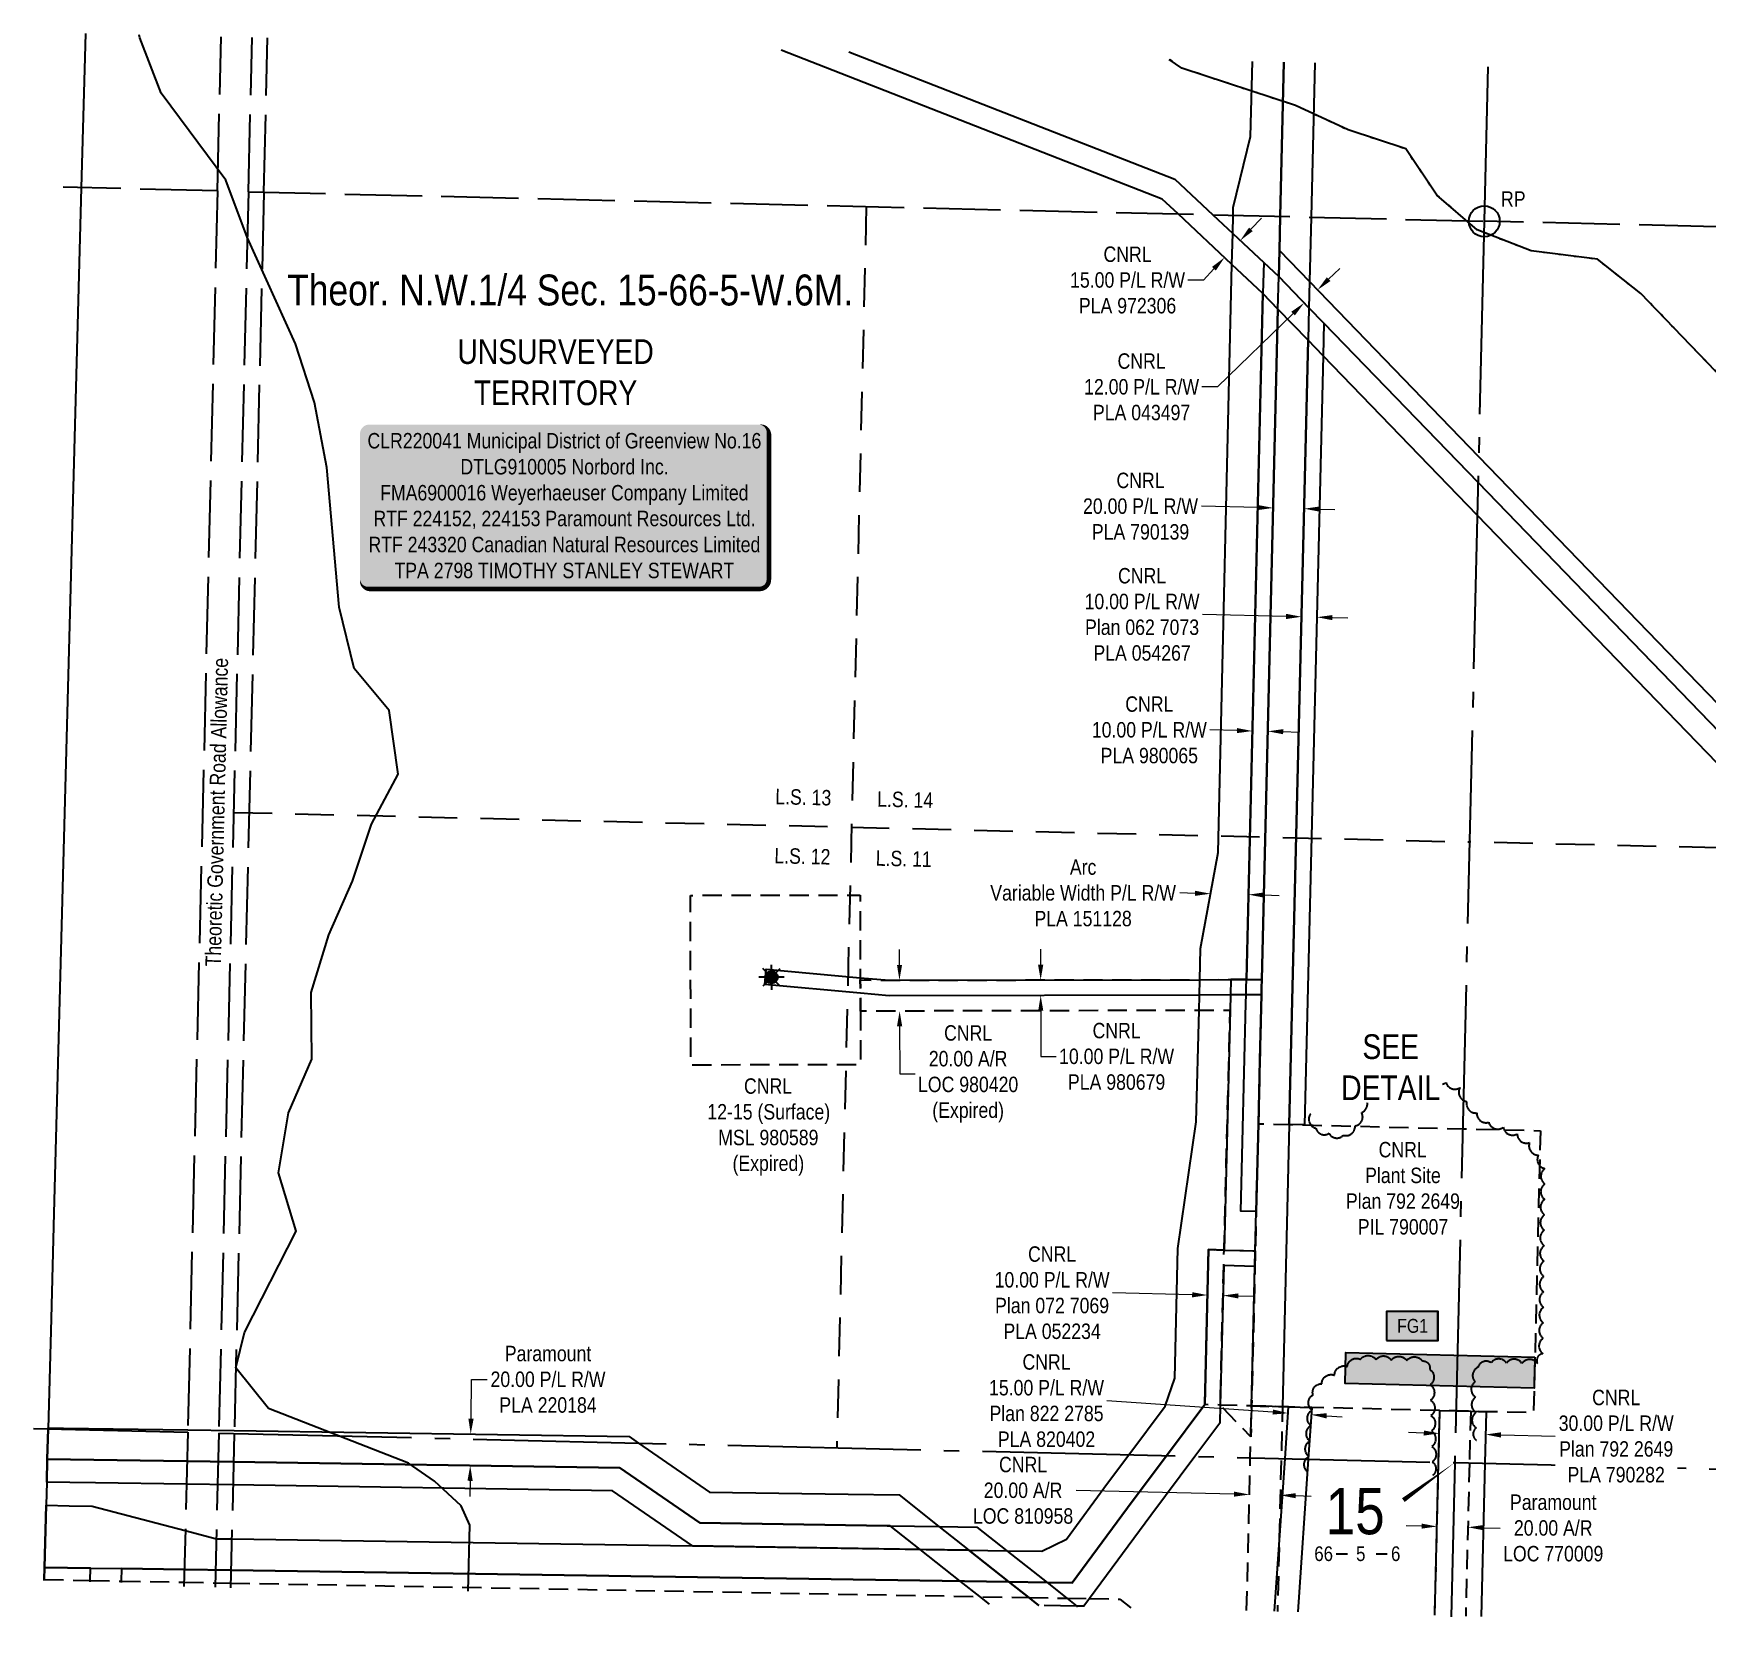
# Model space of a CAD drawing. Extents: x 391663 to 395272, y 6063619 to 6066351.
# Drawn here: x 391663 to 392747, y 6063980 to 6065012 of the extents above; entities that cross this region are included whole.
import ezdxf
from ezdxf.enums import TextEntityAlignment as Align

# ---------------------------------------------------------------- set-up
doc = ezdxf.new("R2010")
doc.units = 0
doc.header["$LTSCALE"] = 5
doc.header["$PDSIZE"] = 0.5
for name, pattern in [('0', [1, 1, 0]), ('foc-ACCESSROAD', [3.75, 2.5, -1.25]), ('foc-LSD', [8, 5, -3]), ('foc-QUARTERLINE', [33, 25, -3, 2, -3]), ('foc-UNSURVEYED', [12.5, 10, -2.5]), ('foc-WHEELTRACKS', [2, 0.4, -1.6])]:
    doc.linetypes.add(name, pattern=pattern)
doc.layers.get('Defpoints').update_dxf_attribs({"color": 9})
for name, color, linetype in [('10', 1, 'Continuous'), ('35', 37, 'Continuous'), ('9', 3, 'Continuous'), ('AB_LCON', 7, 'Continuous'), ('C-AR', 13, 'foc-ACCESSROAD'), ('C-RW', 13, 'Continuous'), ('C-SYMBOL', 7, 'Continuous'), ('C-WS', 13, 'foc-ACCESSROAD'), ('C-WS-S', 13, 'Continuous'), ('DETAIL-T', 7, 'Continuous'), ('F-AR', 190, 'foc-ACCESSROAD'), ('F-RW', 190, 'Continuous'), ('L-ROAD-T', 7, 'Continuous'), ('L-SECLBL', 7, 'Continuous'), ('L-SECQ', 8, 'foc-QUARTERLINE'), ('L-SECTION-LSD', 7, 'foc-LSD'), ('L-UNS-T', 3, 'Continuous'), ('L-USEC', 7, 'foc-UNSURVEYED'), ('oil_and_gas_wells_pt', 7, 'Continuous'), ('P-TEMP-BLOCKS', 250, 'Continuous'), ('P-WORKAREA', 113, 'Continuous'), ('P-WORKAREA-H', 111, 'Continuous'), ('RRD', 7, 'Continuous'), ('T-BUSH', 110, '0'), ('T-WATER', 160, 'Continuous'), ('T-WATER-P3', 160, 'foc-WHEELTRACKS')]:
    doc.layers.add(name, color=color, linetype=linetype)
for name, color, linetype, lineweight in [('C-AR-T', 13, 'Continuous', 9), ('C-RW-T', 13, 'Continuous', 9), ('C-WS-T', 13, 'Continuous', 9), ('F-AR-T', 190, 'Continuous', 9), ('F-RW-T', 190, 'Continuous', 9)]:
    doc.layers.add(name, color=color, linetype=linetype, lineweight=lineweight)
doc.layers.add('P-75m DRAINAGE AREA', color=7, linetype='Continuous', true_color=0xf1f8f1)
doc.styles.add('100L', font='', dxfattribs={"height": 11})
doc.styles.add('175L', font='', dxfattribs={"height": 20})
doc.styles.add('80', font='', dxfattribs={"height": 10})
doc.styles.add('80CG', font='', dxfattribs={"height": 10})
doc.styles.add('80L', font='', dxfattribs={"height": 10})
doc.styles.add('foc-LtypeFont', font='', dxfattribs={"height": 7.35})
doc.styles.add('SIMPLEX', font='')
doc.styles.get('100L').set_extended_font_data('Arial Narrow')
doc.styles.get('175L').set_extended_font_data('Arial Narrow')
doc.styles.get('80').set_extended_font_data('Arial Narrow')
doc.styles.get('80CG').set_extended_font_data('Arial Narrow')
doc.styles.get('80L').set_extended_font_data('Arial Narrow')
doc.styles.get('foc-LtypeFont').set_extended_font_data('Arial Narrow')
doc.styles.get('SIMPLEX').set_extended_font_data('Arial Narrow')
doc.linetypes.add('foc-TOPO-flowdirection-NOLINE', pattern='A,0,[">",foc-LtypeFont,S=0.3,R=0,X=0,Y=-0.945],-20,[">",foc-LtypeFont,S=0.3,R=0,X=0,Y=-0.945],0', length=20)
doc.dimstyles.new('Compass 5 000', dxfattribs={"dimscale": 5, "dimtxt": 9, "dimasz": 2, "dimexe": 0.2, "dimexo": 0.0625, "dimgap": 0.5, "dimtad": 0, "dimtih": 1, "dimtoh": 1, "dimzin": 0, "dimdsep": 46, "dimtxsty": '80CG', "dimcen": 0.1, "dimse1": 1, "dimse2": 1, "dimclrd": 256, "dimclrt": 256, "dimaunit": 1, "dimadec": 4, "dimazin": 0, "dimtfac": 0.06, "dimtofl": 0, "dimtmove": 0, "dimatfit": 1, "dimfxl": 0.2, "dimtolj": 1, "dimtzin": 0, "dimlwd": -1, "dimarcsym": 0})

# ---------------------------------------------------------------- blocks, each defined once
blk = doc.blocks.new('L-SECLBL')
at = {"layer": '9', "color": 7}
for p, q in [((-5.1, -27.8), (-12.3, -27.8)), ((20.7, -27.8), (13.5, -27.8))]:
    blk.add_line(p, q, dxfattribs=at)
at = {"layer": '10', "color": 2, "style": 'SIMPLEX'}
blk.add_attdef('SEC', text='', height=30, dxfattribs=at).set_placement((0, 0), align=Align.MIDDLE)
at = {"layer": '10', "color": 5, "style": '80L'}
blk.add_attdef('TWP', text='', height=9.5, dxfattribs=at).set_placement((-14.4, -27.4), align=Align.MIDDLE_RIGHT)
blk.add_attdef('RGE', text='', height=9.5, dxfattribs=at).set_placement((3.6, -27.4), align=Align.MIDDLE_CENTER)
blk.add_attdef('MER', text='', height=9.5, dxfattribs=at).set_placement((23.2, -27.4), align=Align.MIDDLE_LEFT)
blk = doc.blocks.new('*U407')
at = {"layer": '35', "color": 3}
blk.add_circle((0, 0), 10, dxfattribs=at)
at = {"layer": '35', "color": 3, "style": '80'}
blk.add_attdef('RP_001', (10.9, 9.4), '', height=10, dxfattribs=at)
blk = doc.blocks.new('*U365')
h = blk.add_hatch(color=255)
edge = h.paths.add_edge_path()
edge.add_line((-126.5, -54), (126.5, -54))
edge.add_arc((126.5, -48), 6, 270, 360)
edge.add_line((132.5, -48), (132.5, 46.5))
edge.add_arc((126.5, 46.5), 6, 0, 90)
edge.add_line((126.5, 52.5), (-126.5, 52.5))
edge.add_arc((-126.5, 46.5), 6, 90, 180)
edge.add_line((-132.5, 46.5), (-132.5, -48))
edge.add_arc((-126.5, -48), 6, 180, 270)
at = {"color": 44, "flags": 128}
blk.add_lwpolyline([(-126.5, -54, 3, 3, 0), (126.5, -54, 3, 3, 0.414214), (132.5, -48, 3, 3, 0), (132.5, 46.5, 3, 0, 0.414214), (126.5, 52.5, 0, 0, 0), (-126.5, 52.5, 0, 0, 0.414214), (-132.5, 46.5, 0, 0, 0), (-132.5, -48, 0, 3, 0.414214)], format="xyseb", close=True, dxfattribs=at)
at = {"color": 44, "style": '80'}
blk.add_attdef('ENTER_TEXT_001', (-36, -5), '', height=10, dxfattribs=at)
blk = doc.blocks.new('*D366')
at = {"layer": 'Defpoints', "color": 0, "transparency": 16777216}
for p in [(392572.8, 6064051), (392592.6, 6064043.9), (392592.8, 6064050.6)]:
    blk.add_point(p, dxfattribs=at)
at = {"layer": 'F-AR-T', "transparency": 16777216}
for p, q in [((392562.6, 6064044.6), (392552.6, 6064044.9)), ((392602.6, 6064043.6), (392613.6, 6064043.4))]:
    blk.add_line(p, q, dxfattribs=at)
for points in [[(392562.6, 6064046.3), (392562.6, 6064043), (392572.6, 6064044.4)], [(392602.6, 6064045.3), (392602.5, 6064042), (392592.6, 6064043.9)]]:
    blk.add_solid(points, dxfattribs=at)
at = {"layer": 'F-AR-T', "transparency": 16777216, "insert": (392647.9, 6064043.4), "char_height": 10, "attachment_point": 5, "style": '80CG'}
blk.add_mtext('\\A1;Paramount\\P20.00 A/R\\PLOC 770009', dxfattribs=at)
blk = doc.blocks.new('*D369')
at = {"layer": 'C-AR-T', "transparency": 16777216}
for p, q in [((392441.1, 6064065.3), (392338.7, 6064067.8)), ((392481.1, 6064064.4), (392491, 6064064.1))]:
    blk.add_line(p, q, dxfattribs=at)
for points in [[(392441.1, 6064067), (392441, 6064063.7), (392451.1, 6064065.1)], [(392481.1, 6064066), (392481, 6064062.7), (392471.1, 6064064.6)]]:
    blk.add_solid(points, dxfattribs=at)
at = {"layer": 'Defpoints', "color": 0, "transparency": 16777216}
for p in [(392451.1, 6064065.1), (392451.3, 6064072.9), (392471.2, 6064072.4)]:
    blk.add_point(p, dxfattribs=at)
at = {"layer": 'C-AR-T', "transparency": 16777216, "insert": (392304.4, 6064067.8), "char_height": 10, "attachment_point": 5, "style": '80CG'}
blk.add_mtext('\\A1;CNRL\\P20.00 A/R\\PLOC 810958', dxfattribs=at)
blk = doc.blocks.new('*D370')
at = {"layer": 'C-AR-T', "transparency": 16777216}
for p, q in [((392224.3, 6064408.2), (392224.3, 6064418.2)), ((392224.4, 6064368.3), (392224.5, 6064337.6)), ((392224.5, 6064337.6), (392234.5, 6064337.6))]:
    blk.add_line(p, q, dxfattribs=at)
for points in [[(392226, 6064408.2), (392222.7, 6064408.2), (392224.3, 6064398.2)], [(392226.1, 6064368.3), (392222.7, 6064368.3), (392224.4, 6064378.3)]]:
    blk.add_solid(points, dxfattribs=at)
at = {"layer": 'Defpoints', "color": 0, "transparency": 16777216}
for p in [(392369.6, 6064398.5), (392224.4, 6064378.3), (392369.6, 6064378.6)]:
    blk.add_point(p, dxfattribs=at)
at = {"layer": 'C-AR-T', "transparency": 16777216, "insert": (392268.8, 6064337.6), "char_height": 10, "attachment_point": 5, "style": '80CG'}
blk.add_mtext('\\A1;CNRL\\P20.00 A/R\\PLOC 980420\\P(Expired)', dxfattribs=at)
blk = doc.blocks.new('*D371')
at = {"layer": 'C-RW-T', "transparency": 16777216}
for p, q in [((392502.4, 6064852.4), (392509.6, 6064859.3)), ((392479.4, 6064830.1), (392430.3, 6064782.6)), ((392430.3, 6064782.6), (392420.3, 6064782.6))]:
    blk.add_line(p, q, dxfattribs=at)
for points in [[(392501.2, 6064853.6), (392503.6, 6064851.2), (392495.2, 6064845.4)], [(392478.2, 6064831.3), (392480.5, 6064828.9), (392486.5, 6064837)]]:
    blk.add_solid(points, dxfattribs=at)
at = {"layer": 'Defpoints', "color": 0, "transparency": 16777216}
for p in [(392486.5, 6064837), (392558.7, 6064779.8), (392550, 6064771.4)]:
    blk.add_point(p, dxfattribs=at)
at = {"layer": 'C-RW-T', "transparency": 16777216, "insert": (392381.2, 6064782.6), "char_height": 10, "attachment_point": 5, "style": '80CG'}
blk.add_mtext('\\A1;CNRL\\P12.00 P/L R/W\\PPLA 043497', dxfattribs=at)
blk = doc.blocks.new('*D372')
at = {"layer": 'C-RW-T', "transparency": 16777216}
for p, q in [((392413.9, 6064194.5), (392362.3, 6064195.8)), ((392443.9, 6064193.8), (392453.9, 6064193.5))]:
    blk.add_line(p, q, dxfattribs=at)
for points in [[(392414, 6064196.2), (392413.9, 6064192.8), (392423.9, 6064194.3)], [(392443.9, 6064195.4), (392443.9, 6064192.1), (392433.9, 6064194)]]:
    blk.add_solid(points, dxfattribs=at)
at = {"layer": 'Defpoints', "color": 0, "transparency": 16777216}
for p in [(392423.9, 6064194.3), (392423.6, 6064181.4), (392433.6, 6064181.1)]:
    blk.add_point(p, dxfattribs=at)
at = {"layer": 'C-RW-T', "transparency": 16777216, "insert": (392323.2, 6064195.8), "char_height": 10, "attachment_point": 5, "style": '80CG'}
blk.add_mtext('\\A1;CNRL\\P10.00 P/L R/W\\PPlan 072 7069\\PPLA 052234', dxfattribs=at)
blk = doc.blocks.new('*D373')
at = {"layer": 'C-RW-T', "transparency": 16777216}
for p, q in [((392474.8, 6064633.9), (392420.6, 6064635.2)), ((392504.8, 6064633.2), (392514.8, 6064632.9))]:
    blk.add_line(p, q, dxfattribs=at)
for points in [[(392474.8, 6064635.6), (392474.7, 6064632.2), (392484.8, 6064633.7)], [(392504.8, 6064634.8), (392504.7, 6064631.5), (392494.8, 6064633.4)]]:
    blk.add_solid(points, dxfattribs=at)
at = {"layer": 'Defpoints', "color": 0, "transparency": 16777216}
for p in [(392485.2, 6064652.1), (392495.2, 6064651.8), (392494.8, 6064633.4)]:
    blk.add_point(p, dxfattribs=at)
at = {"layer": 'C-RW-T', "transparency": 16777216, "insert": (392381.5, 6064635.2), "char_height": 10, "attachment_point": 5, "style": '80CG'}
blk.add_mtext('\\A1;CNRL\\P10.00 P/L R/W\\PPlan 062 7073\\PPLA 054267', dxfattribs=at)
blk = doc.blocks.new('*D374')
at = {"layer": 'Defpoints', "color": 0, "transparency": 16777216}
for p in [(392425.9, 6064454.6), (392450.4, 6064454.1), (392450.4, 6064453.7)]:
    blk.add_point(p, dxfattribs=at)
at = {"layer": 'F-RW-T', "transparency": 16777216}
for p, q in [((392415.9, 6064454.5), (392405.9, 6064454.8)), ((392460.4, 6064453.5), (392470.4, 6064453.2))]:
    blk.add_line(p, q, dxfattribs=at)
for points in [[(392415.9, 6064456.2), (392415.8, 6064452.9), (392425.9, 6064454.3)], [(392460.5, 6064455.1), (392460.4, 6064451.8), (392450.4, 6064453.7)]]:
    blk.add_solid(points, dxfattribs=at)
at = {"layer": 'F-RW-T', "transparency": 16777216, "insert": (392343.3, 6064454.8), "char_height": 10, "attachment_point": 5, "style": '80CG'}
blk.add_mtext('\\A1;Arc\\PVariable Width P/L R/W\\PPLA 151128', dxfattribs=at)
blk = doc.blocks.new('*D375')
at = {"layer": 'Defpoints', "color": 0, "transparency": 16777216}
for p in [(391908, 6064104.8), (391946.5, 6064104.3), (391907.7, 6064084.5)]:
    blk.add_point(p, dxfattribs=at)
at = {"layer": 'F-RW-T', "transparency": 16777216}
for p, q in [((391946.7, 6064114.3), (391947.1, 6064139.7)), ((391947.1, 6064139.7), (391957.1, 6064139.7)), ((391946.1, 6064073.9), (391945.9, 6064063.9))]:
    blk.add_line(p, q, dxfattribs=at)
for points in [[(391945, 6064114.3), (391948.4, 6064114.2), (391946.5, 6064104.3)], [(391944.4, 6064074), (391947.8, 6064073.9), (391946.2, 6064083.9)]]:
    blk.add_solid(points, dxfattribs=at)
at = {"layer": 'F-RW-T', "transparency": 16777216, "insert": (391996.6, 6064139.7), "char_height": 10, "attachment_point": 5, "style": '80CG'}
blk.add_mtext('\\A1;Paramount\\P20.00 P/L R/W\\PPLA 220184', dxfattribs=at)
blk = doc.blocks.new('*D376')
at = {"layer": 'C-RW-T', "transparency": 16777216}
for p, q in [((392456.5, 6064704.4), (392420.1, 6064705.3)), ((392496.4, 6064703.5), (392506.4, 6064703.2))]:
    blk.add_line(p, q, dxfattribs=at)
for points in [[(392456.5, 6064706.1), (392456.4, 6064702.8), (392466.5, 6064704.2)], [(392496.5, 6064705.1), (392496.4, 6064701.8), (392486.5, 6064703.7)]]:
    blk.add_solid(points, dxfattribs=at)
at = {"layer": 'Defpoints', "color": 0, "transparency": 16777216}
for p in [(392466.5, 6064704.2), (392463.9, 6064599.7), (392483.9, 6064599.2)]:
    blk.add_point(p, dxfattribs=at)
at = {"layer": 'C-RW-T', "transparency": 16777216, "insert": (392380.5, 6064705.3), "char_height": 10, "attachment_point": 5, "style": '80CG'}
blk.add_mtext('\\A1;CNRL\\P20.00 P/L R/W\\PPLA 790139', dxfattribs=at)
blk = doc.blocks.new('*D377')
at = {"layer": 'C-RW-T', "transparency": 16777216}
for p, q in [((392466.2, 6064118.5), (392358.6, 6064125.9)), ((392501.1, 6064116.1), (392511.1, 6064115.4))]:
    blk.add_line(p, q, dxfattribs=at)
for points in [[(392466.3, 6064120.2), (392466.1, 6064116.9), (392476.2, 6064117.8)], [(392501.2, 6064117.8), (392501, 6064114.4), (392491.1, 6064116.8)]]:
    blk.add_solid(points, dxfattribs=at)
at = {"layer": 'Defpoints', "color": 0, "transparency": 16777216}
for p in [(392476.2, 6064117.8), (392472.6, 6064065.6), (392487.5, 6064064.6)]:
    blk.add_point(p, dxfattribs=at)
at = {"layer": 'C-RW-T', "transparency": 16777216, "insert": (392319.6, 6064125.9), "char_height": 10, "attachment_point": 5, "style": '80CG', "bg_fill": 3, "box_fill_scale": 1.1, "bg_fill_color": 256, "bg_fill_true_color": 13158600, "bg_fill_transparency": 0}
blk.add_mtext('\\A1;CNRL\\P15.00 P/L R/W\\PPlan 822 2785\\PPLA 820402', dxfattribs=at)
blk = doc.blocks.new('*D378')
at = {"layer": 'C-RW-T', "transparency": 16777216}
for p, q in [((392452, 6064884.7), (392458.8, 6064892)), ((392428, 6064859.1), (392421.2, 6064851.8)), ((392421.2, 6064851.8), (392411.2, 6064851.8))]:
    blk.add_line(p, q, dxfattribs=at)
for points in [[(392450.8, 6064885.8), (392453.2, 6064883.5), (392445.1, 6064877.4)], [(392426.8, 6064860.3), (392429.3, 6064858), (392434.9, 6064866.4)]]:
    blk.add_solid(points, dxfattribs=at)
at = {"layer": 'Defpoints', "color": 0, "transparency": 16777216}
for p in [(392434.9, 6064866.4), (392448.2, 6064874.5), (392437.9, 6064863.6)]:
    blk.add_point(p, dxfattribs=at)
at = {"layer": 'C-RW-T', "transparency": 16777216, "insert": (392372.1, 6064851.8), "char_height": 10, "attachment_point": 5, "style": '80CG'}
blk.add_mtext('\\A1;CNRL\\P15.00 P/L R/W\\PPLA 972306', dxfattribs=at)
blk = doc.blocks.new('*D379')
at = {"layer": 'C-RW-T', "transparency": 16777216}
for p, q in [((392443, 6064560), (392425.3, 6064560.4)), ((392473, 6064559.3), (392483, 6064559))]:
    blk.add_line(p, q, dxfattribs=at)
for points in [[(392443, 6064561.6), (392442.9, 6064558.3), (392453, 6064559.7)], [(392473, 6064560.9), (392472.9, 6064557.6), (392463, 6064559.5)]]:
    blk.add_solid(points, dxfattribs=at)
at = {"layer": 'Defpoints', "color": 0, "transparency": 16777216}
for p in [(392453.3, 6064571.9), (392463.3, 6064571.6), (392453, 6064559.7)]:
    blk.add_point(p, dxfattribs=at)
at = {"layer": 'C-RW-T', "transparency": 16777216, "insert": (392386.2, 6064560.4), "char_height": 10, "attachment_point": 5, "style": '80CG'}
blk.add_mtext('\\A1;CNRL\\P10.00 P/L R/W\\PPLA 980065', dxfattribs=at)
blk = doc.blocks.new('*D380')
at = {"layer": 'C-RW-T', "transparency": 16777216}
for p, q in [((392315.8, 6064408.4), (392315.8, 6064418.4)), ((392315.9, 6064378.4), (392315.9, 6064348.9)), ((392315.9, 6064348.9), (392325.9, 6064348.9))]:
    blk.add_line(p, q, dxfattribs=at)
for points in [[(392317.5, 6064408.4), (392314.1, 6064408.4), (392315.8, 6064398.4)], [(392317.5, 6064378.5), (392314.2, 6064378.4), (392315.8, 6064388.4)]]:
    blk.add_solid(points, dxfattribs=at)
at = {"layer": 'Defpoints', "color": 0, "transparency": 16777216}
for p in [(392315.8, 6064388.4), (392355.2, 6064398.5), (392355.2, 6064388.5)]:
    blk.add_point(p, dxfattribs=at)
at = {"layer": 'C-RW-T', "transparency": 16777216, "insert": (392365, 6064348.9), "char_height": 10, "attachment_point": 5, "style": '80CG'}
blk.add_mtext('\\A1;CNRL\\P10.00 P/L R/W\\PPLA 980679', dxfattribs=at)
blk = doc.blocks.new('GAS')
h = blk.add_hatch(color=255)
h.dxf.hatch_style = 1
edge = h.paths.add_edge_path()
edge.add_arc((0, 0), 0.9, 0, 360)
for p, q in [((-0.81, 0), (-1.62, 0)), ((-0.57, 0.57), (-1.14, 1.14)), ((0, 0.81), (0, 1.62)), ((0.57, 0.57), (1.14, 1.14)), ((1.62, 0), (0.81, 0)), ((-0.57, -0.57), (-1.14, -1.14)), ((0, -0.81), (0, -1.62)), ((1.14, -1.14), (0.57, -0.57))]:
    blk.add_line(p, q)
blk.add_circle((0, 0), 0.8)
blk = doc.blocks.new('*D408')
at = {"layer": 'C-RW-T', "transparency": 16777216}
for p, q in [((392564.1, 6064104.9), (392554.1, 6064105.2)), ((392614, 6064103.7), (392649.2, 6064102.9))]:
    blk.add_line(p, q, dxfattribs=at)
for points in [[(392564.1, 6064106.6), (392564, 6064103.3), (392574.1, 6064104.7)], [(392614.1, 6064105.4), (392614, 6064102), (392604.1, 6064104)]]:
    blk.add_solid(points, dxfattribs=at)
at = {"layer": 'Defpoints', "color": 0, "transparency": 16777216}
for p in [(392604.1, 6064104), (392571.8, 6064011.2), (392601.8, 6064010.4)]:
    blk.add_point(p, dxfattribs=at)
at = {"layer": 'C-RW-T', "transparency": 16777216, "insert": (392688.7, 6064102.9), "char_height": 10, "attachment_point": 5, "style": '80CG', "bg_fill": 3, "box_fill_scale": 1.1, "bg_fill_color": 256, "bg_fill_true_color": 13158600, "bg_fill_transparency": 0}
blk.add_mtext('\\A1;CNRL\\P30.00 P/L R/W\\PPlan 792 2649 \\PPLA 790282', dxfattribs=at)
blk = doc.blocks.new('Temp_Area3')
h = blk.add_hatch(color=111)
h.dxf.hatch_style = 1
h.paths.add_polyline_path([(-16.8, -9.4), (16.3, -9.4), (16.3, 9.1), (-16.8, 9.1)])
at = {"color": 250}
for points in [[(-17, -9.6), (16.5, -9.6), (16.5, 9.3), (-17, 9.3)], [(-16.9, -9.5), (16.4, -9.5), (16.4, 9.2), (-16.9, 9.2)]]:
    blk.add_lwpolyline(points, close=True, dxfattribs=at)
at = {"color": 250, "style": '80L'}
blk.add_attdef('TEMPORARY', text='', height=9, dxfattribs=at).set_placement((0, -0.1), align=Align.MIDDLE_CENTER)

msp = doc.modelspace()

# ---------------------------------------------------------------- hatches: boundary and pattern name
at = {"layer": 'P-WORKAREA-H'}
h = msp.add_hatch(color=256, dxfattribs=at)
h.dxf.hatch_style = 1
h.paths.add_polyline_path([(392636.033, 6064154.035), (392635.549, 6064134.048), (392513.01, 6064137.04), (392513.494, 6064157.026)])

# ---------------------------------------------------------------- linework, layer by layer
at = {"layer": 'C-AR', "flags": 128}
msp.add_lwpolyline([(392458.852, 6064388.738), (392457.844, 6064346.625), (392456.849, 6064305.25), (392455.484, 6064248.483), (392454.866, 6064222.874), (392454.625, 6064212.874), (392452.449, 6064122.484), (392451.966, 6064102.457), (392432.164, 6064123.057), (392434.39, 6064213.487), (392434.645, 6064223.476), (392438.56, 6064378.702), (392418.556, 6064378.706), (392198.99, 6064378.215), (392198.967, 6064389.915), (392198.951, 6064398.483), (392217.669, 6064398.246), (392418.914, 6064398.608), (392439.062, 6064398.645), (392449.106, 6064398.663), (392459.104, 6064398.681), (392458.964, 6064393.155), (392458.852, 6064388.738)], close=True, dxfattribs=at)
msp.add_lwpolyline([(392449.252, 6063989.914), (392451.64, 6064088.936), (392451.966, 6064102.457), (392452.449, 6064122.484), (392472.437, 6064121.997), (392471.629, 6064088.459), (392470.279, 6064032.436), (392469.242, 6063989.416)], dxfattribs=at)
at = {"layer": 'C-RW', "flags": 128}
for points in [[(392493.407, 6064992.501), (392491, 6064892.566), (392489.994, 6064850.819), (392489.586, 6064833.873), (392489.079, 6064812.825), (392476.84, 6064304.759), (392472.437, 6064121.997), (392452.449, 6064122.484), (392454.625, 6064212.874), (392454.866, 6064222.874), (392455.484, 6064248.483), (392456.849, 6064305.25), (392457.844, 6064346.625), (392458.852, 6064388.738), (392458.964, 6064393.155), (392459.104, 6064398.681), (392469.566, 6064832.988), (392470.073, 6064854.037), (392470.473, 6064871.005), (392471.001, 6064893.043), (392473.407, 6064992.98)], [(393483.18, 6063994.846), (393413.716, 6064009.815), (393383.697, 6064016.284), (393252.966, 6064044.458), (393227.787, 6064070.369), (392985.294, 6064319.952), (392855.667, 6064455.613), (392599.171, 6064720.645), (392499.349, 6064823.784), (392489.586, 6064833.873), (392470.073, 6064854.037), (392470.473, 6064871.005), (392489.994, 6064850.819), (392599.573, 6064737.56), (392864.315, 6064463.929), (392993.935, 6064328.277), (393244.912, 6064069.961), (393259.042, 6064055.421), (393266.89, 6064053.73), (393284.74, 6064069.01), (393387.008, 6064156.563), (393417.801, 6064182.925), (393489.058, 6064243.927)], [(391670.067, 6064009.304), (391670.07, 6064009.39), (391670.086, 6064009.962), (391670.297, 6064017.897), (391700.194, 6064017.49), (391720.185, 6064017.198), (391760.998, 6064016.601), (391791.159, 6064016.146), (392295.229, 6064008.524), (392319.912, 6064008.152), (392336.285, 6064007.905), (392375.173, 6064060.531), (392397.4, 6064090.23), (392422.172, 6064123.338), (392424.643, 6064223.721), (392434.645, 6064223.476), (392454.866, 6064222.874), (392454.625, 6064212.874), (392434.39, 6064213.487), (392432.164, 6064123.057), (392431.874, 6064111.284), (392415.788, 6064089.791), (392387.209, 6064051.619), (392347.372, 6063997.683), (392343.759, 6063992.792), (392339.286, 6063992.859), (392318.061, 6063993.178)], [(392467.317, 6063989.464), (392470.279, 6064032.436), (392474.134, 6064088.399), (392476.443, 6064121.898), (392491.449, 6064121.531), (392489.141, 6064088.041), (392482.323, 6063989.091)], [(392571.196, 6063986.879), (392573.618, 6064086.027), (392574.436, 6064119.507), (392584.872, 6064119.252), (392594.427, 6064119.019), (392604.414, 6064118.775), (392603.597, 6064085.309), (392601.174, 6063986.133)]]:
    msp.add_lwpolyline(points, dxfattribs=at)
for points in [[(392498.84, 6064802.739), (392486.834, 6064304.514), (392476.84, 6064304.759), (392489.079, 6064812.825), (392469.566, 6064832.988), (392470.073, 6064854.037), (392489.586, 6064833.873), (392499.349, 6064823.784), (392498.84, 6064802.739)], [(392456.849, 6064305.25), (392455.484, 6064248.483), (392445.494, 6064248.724), (392448.738, 6064383.402), (392448.866, 6064388.719), (392448.979, 6064393.396), (392449.106, 6064398.663), (392459.813, 6064843.078), (392469.566, 6064832.988), (392459.104, 6064398.681), (392458.964, 6064393.155), (392458.852, 6064388.738), (392457.844, 6064346.625), (392456.849, 6064305.25)], [(392458.964, 6064393.155), (392458.852, 6064388.738), (392448.866, 6064388.719), (392438.812, 6064388.699), (392418.737, 6064388.657), (392217.69, 6064388.25), (392198.967, 6064389.915), (392137.024, 6064395.425), (392137.906, 6064405.34), (392198.948, 6064399.911), (392217.669, 6064398.246), (392418.914, 6064398.608), (392439.062, 6064398.645), (392449.106, 6064398.663), (392459.104, 6064398.681), (392458.964, 6064393.155)]]:
    msp.add_lwpolyline(points, close=True, dxfattribs=at)
at = {"layer": 'C-WS', "flags": 128}
for points in [[(392198.99, 6064378.215), (392199.071, 6064343.501), (392089.117, 6064343.277), (392088.893, 6064453.232), (392198.847, 6064453.455), (392198.948, 6064399.911), (392198.951, 6064398.483), (392198.967, 6064389.915), (392198.99, 6064378.215)], [(392639.585, 6064300.767), (392635.161, 6064118.024), (392604.414, 6064118.775), (392594.427, 6064119.019), (392584.872, 6064119.252), (392574.436, 6064119.507), (392491.449, 6064121.531), (392476.443, 6064121.898), (392472.437, 6064121.997), (392452.449, 6064122.484), (392432.164, 6064123.057), (392422.172, 6064123.338), (392424.643, 6064223.721), (392434.645, 6064223.476), (392454.866, 6064222.874), (392455.484, 6064248.483), (392456.849, 6064305.25), (392476.84, 6064304.759), (392486.834, 6064304.514), (392589.217, 6064302.003), (392639.585, 6064300.767)]]:
    msp.add_lwpolyline(points, close=True, dxfattribs=at)
at = {"layer": 'F-AR'}
for points in [[(392571.196, 6063986.879), (392573.618, 6064086.027), (392574.436, 6064119.507), (392584.872, 6064119.252), (392594.427, 6064119.019), (392593.61, 6064085.549), (392591.187, 6063986.382)], [(391670.067, 6064009.304), (391670.07, 6064009.39), (391670.086, 6064009.962), (391699.997, 6064009.42), (391719.986, 6064009.058), (391760.8, 6064008.318), (391790.958, 6064007.772), (392308.061, 6063998.393), (392332.842, 6063997.945), (392347.372, 6063997.683), (392367.019, 6063997.328), (392374.282, 6063991.779)]]:
    msp.add_lwpolyline(points, dxfattribs=at)
at = {"layer": 'F-RW', "flags": 128}
for points in [[(392282.589, 6063994.061), (392276.377, 6063998.967), (392263.674, 6064008.999), (392237.622, 6064029.573), (392218.255, 6064044.868), (392217.003, 6064044.899), (392216.254, 6064044.898), (392094.943, 6064046.735), (392043.102, 6064082.443), (391792.839, 6064086.269), (391762.677, 6064086.731), (391687.169, 6064087.885), (391672.171, 6064088.114), (391672.691, 6064107.569), (391672.712, 6064108.321), (391682.706, 6064108.173), (391763.163, 6064106.979), (391793.324, 6064106.531), (392049.076, 6064102.737), (392055.333, 6064098.408), (392101.313, 6064066.634), (392191.168, 6064065.301), (392224.044, 6064064.813), (392249.908, 6064044.389), (392269.169, 6064029.097), (392295.229, 6064008.524), (392308.061, 6063998.393), (392314.557, 6063993.266)], [(392314.557, 6063993.266), (392308.061, 6063998.393), (392295.229, 6064008.524), (392269.169, 6064029.097), (392237.62, 6064029.574), (392090.168, 6064031.805), (392038.276, 6064067.552), (391792.48, 6064071.281), (391762.318, 6064071.739), (391703.299, 6064072.634), (391686.772, 6064072.88), (391671.771, 6064073.103), (391672.171, 6064088.114), (391687.169, 6064087.885), (391762.677, 6064086.731), (391792.839, 6064086.269), (392043.102, 6064082.443), (392094.943, 6064046.735), (392216.254, 6064044.898), (392217.019, 6064044.886), (392218.255, 6064044.868), (392249.908, 6064044.389), (392274.477, 6064044.017), (392293.852, 6064028.723), (392319.912, 6064008.152), (392332.842, 6063997.945), (392339.286, 6063992.859), (392339.559, 6063992.643)]]:
    msp.add_lwpolyline(points, dxfattribs=at)
at = {"layer": 'L-SECLBL', "flags": 128}
msp.add_lwpolyline([(392584.076, 6064085.777, 0, 2.999, 0), (392550.796, 6064061.487, 2.999, 2.999, 0)], format="xyseb", dxfattribs=at)
at = {"layer": 'L-SECQ'}
for p, q in [((392605.571, 6064989.826), (392603.195, 6064889.892)), ((392603.195, 6064889.892), (392584.076, 6064085.777)), ((391663.193, 6064107.803), (391763.125, 6064105.413)), ((391783.228, 6064104.932), (392584.076, 6064085.777)), ((392584.076, 6064085.777), (392581.7, 6063985.851)), ((392584.076, 6064085.777), (393384.885, 6064066.623))]:
    msp.add_line(p, q, dxfattribs=at)
at = {"layer": 'L-SECTION-LSD'}
for p, q in [((392202.84, 6064899.464), (392183.652, 6064095.354)), ((391792.857, 6064506.984), (392593.635, 6064487.834)), ((393394.374, 6064468.679), (392593.635, 6064487.834))]:
    msp.add_line(p, q, dxfattribs=at)
at = {"layer": 'L-USEC'}
for p, q in [((391782.383, 6064909.518), (391784.776, 6065009.452)), ((391802.486, 6064909.036), (391804.88, 6065008.971)), ((391812.543, 6064908.795), (391814.936, 6065008.73)), ((391782.383, 6064909.518), (391682.451, 6064911.907)), ((391782.383, 6064909.518), (391763.125, 6064105.414)), ((391802.486, 6064909.036), (391783.228, 6064104.932)), ((391812.543, 6064908.795), (391793.285, 6064104.691)), ((391802.486, 6064909.037), (392603.195, 6064889.892)), ((391763.125, 6064105.414), (391760.732, 6064005.482)), ((391783.228, 6064104.932), (391780.835, 6064005.002)), ((391793.285, 6064104.691), (391790.892, 6064004.761))]:
    msp.add_line(p, q, dxfattribs=at)
msp.add_lwpolyline([(393403.862, 6064870.736), (393003.528, 6064880.314), (392603.195, 6064889.892)], dxfattribs=at)
at = {"layer": 'oil_and_gas_wells_pt'}
msp.add_point((392141.4, 6064400.171), dxfattribs=at)
at = {"layer": 'P-WORKAREA'}
msp.add_lwpolyline([(392636.033, 6064154.035), (392635.549, 6064134.048), (392513.01, 6064137.04), (392513.494, 6064157.026)], close=True, dxfattribs=at)
at = {"layer": 'RRD'}
msp.add_lwpolyline([(391696.815, 6065011.554), (391694.149, 6064911.62), (391690.691, 6064782.132), (391676.423, 6064247.456), (391674.598, 6064179.073), (391672.693, 6064107.569), (391672.171, 6064088.114), (391671.771, 6064073.103), (391671.37, 6064058.11), (391670.297, 6064017.897), (391670.086, 6064009.962), (391670.07, 6064009.39), (391670.067, 6064009.304)], dxfattribs=at)
at = {"layer": 'T-BUSH', "flags": 128}
for points in [[(392490.586, 6064311.715, 0.52056705), (392494.146, 6064302.375, 0.52056705), (392502.628, 6064299.111, 0.52056705), (392511.851, 6064297.819, 0.52056705), (392519.5, 6064303.893, 0.52056705), (392523.724, 6064312.468, 0.52056705), (392525.891, 6064322.207, 0.52056705), (392530.243, 6064331.111, 0.52056705), (392539.563, 6064334.724, 0.52056705), (392549.016, 6064337.396, 0.52056705), (392558.971, 6064336.491, 0.52056705), (392568.788, 6064334.852, 0.52056705), (392578.394, 6064332.088, 0.52056705), (392587.476, 6064328.7, 0.52056705), (392591.844, 6064319.709, 0.52056705), (392598.4, 6064312.275, 0.52056705), (392606.095, 6064306.213, 0.52056705), (392615.557, 6064302.989, 0.52056705), (392624.567, 6064298.685, 0.52056705), (392632.522, 6064293.061, 0.52056705), (392638.334, 6064284.928, 0.52056705), (392642.525, 6064276.286, 0.52056705), (392642.414, 6064266.29, 0.52056705), (392642.303, 6064256.295, 0.52056705), (392642.191, 6064246.299, 0.52056705), (392642.08, 6064236.304, 0.52056705), (392641.969, 6064226.308, 0.52056705), (392641.857, 6064216.313, 0.52056705), (392641.746, 6064206.317, 0.52056705), (392641.635, 6064196.322, 0.52056705), (392641.524, 6064186.327, 0.52056705), (392641.412, 6064176.331, 0.52056705), (392641.301, 6064166.336, 0.52056705), (392641.19, 6064156.34, 0.52056705), (392637.632, 6064149.893, 0.52056705), (392627.638, 6064150.073, 0.52056705), (392617.643, 6064150.253, 0.52056705), (392607.649, 6064150.434, 0.52056705), (392599.136, 6064147.444, 0.52056705), (392597.23, 6064138.181, 0.52056705), (392597.478, 6064128.188, 0.52056705), (392597.726, 6064118.195, 0.52056705), (392597.974, 6064108.202, 0.52056705), (392598.171, 6064100.239, 0.52056705)], [(392488.853, 6064079.835, -0.52056705), (392489.533, 6064089.808, -0.52056705), (392490.213, 6064099.781, -0.52056705), (392490.894, 6064109.754, -0.52056705), (392491.574, 6064119.727, -0.52056705), (392492.254, 6064129.7, -0.52056705), (392497.899, 6064136.813, -0.52056705), (392506.184, 6064142.406, -0.52056705), (392514.469, 6064147.998, -0.52056705), (392523.011, 6064152.708, -0.52056705), (392533.003, 6064152.424, -0.52056705), (392542.995, 6064152.141, -0.52056705), (392552.987, 6064151.857, -0.52056705), (392562.979, 6064151.574, -0.52056705), (392567.871, 6064146.195, -0.52056705), (392568.145, 6064136.203, -0.52056705), (392568.419, 6064126.21, -0.52056705), (392568.692, 6064116.218, -0.52056705), (392568.966, 6064106.226, -0.52056705), (392569.24, 6064096.233, -0.52056705), (392569.513, 6064086.241, -0.52056705), (392569.753, 6064077.467, -0.52056705)]]:
    msp.add_lwpolyline(points, format="xyb", dxfattribs=at)
at = {"layer": 'T-WATER', "linetype": 'foc-TOPO-flowdirection-NOLINE', "flags": 128}
msp.add_lwpolyline([(391944.954, 6064002.463), (391945.979, 6064045.273), (391940.31, 6064057.724), (391923.051, 6064073.769), (391906.239, 6064085.437), (391815.571, 6064120.768), (391794.4, 6064147.159), (391799.881, 6064170), (391833.485, 6064235.774), (391821.932, 6064273.579), (391828.454, 6064312.274), (391843.611, 6064347.15), (391843.032, 6064390.399), (391854.554, 6064427.668), (391869.824, 6064462.489), (391882.311, 6064499.415), (391899.566, 6064531.734), (391893.702, 6064573.055), (391871.055, 6064600.244), (391861.323, 6064639.922), (391853.181, 6064730.349), (391845.327, 6064772.411), (391832.921, 6064810.5), (391801.567, 6064879.696), (391787.853, 6064916.48), (391745.857, 6064972.844), (391732.143, 6065008.662), (391731.667, 6065010.72)], dxfattribs=at)
at = {"layer": 'T-WATER', "flags": 128}
msp.add_lwpolyline([(391944.954, 6064002.463), (391945.979, 6064045.273), (391940.31, 6064057.724), (391923.051, 6064073.769), (391906.239, 6064085.437), (391815.571, 6064120.768), (391794.4, 6064147.159), (391799.881, 6064170), (391833.485, 6064235.774), (391821.932, 6064273.579), (391828.454, 6064312.274), (391843.611, 6064347.15), (391843.032, 6064390.399), (391854.554, 6064427.668), (391869.824, 6064462.489), (391882.311, 6064499.415), (391899.566, 6064531.734), (391893.702, 6064573.055), (391871.055, 6064600.244), (391861.323, 6064639.922), (391853.181, 6064730.349), (391845.327, 6064772.411), (391832.921, 6064810.5), (391801.567, 6064879.696), (391787.853, 6064916.48), (391745.857, 6064972.844), (391732.143, 6065008.662), (391731.667, 6065010.72)], dxfattribs=at)
at = {"layer": 'T-WATER-P3', "linetype": 'foc-TOPO-flowdirection-NOLINE', "flags": 128}
msp.add_lwpolyline([(393120.3, 6064643.751), (393087.683, 6064647.994), (393053.66, 6064663.374), (393025.379, 6064685.34), (392991.978, 6064702.084), (392907.182, 6064697.118), (392869.686, 6064709.377), (392783.087, 6064773.12), (392753.1, 6064792.872), (392704.621, 6064843.107), (392676.571, 6064865.243), (392633.556, 6064870.632), (392598.674, 6064884.308), (392572.499, 6064906.84), (392552.356, 6064936.755), (392515.03, 6064949.014), (392480.888, 6064964.792), (392407.37, 6064989.078), (392399.093, 6064994.757)], dxfattribs=at)
at = {"layer": 'T-WATER-P3', "flags": 128}
msp.add_lwpolyline([(393120.3, 6064643.751), (393087.683, 6064647.994), (393053.66, 6064663.374), (393025.379, 6064685.34), (392991.978, 6064702.084), (392907.182, 6064697.118), (392869.686, 6064709.377), (392783.087, 6064773.12), (392753.1, 6064792.872), (392704.621, 6064843.107), (392676.571, 6064865.243), (392633.556, 6064870.632), (392598.674, 6064884.308), (392572.499, 6064906.84), (392552.356, 6064936.755), (392515.03, 6064949.014), (392480.888, 6064964.792), (392407.37, 6064989.078), (392399.093, 6064994.757)], dxfattribs=at)

# ---------------------------------------------------------------- block references
at = {"layer": 'AB_LCON'}
ref = msp.add_blockref('*U365', (392007.24, 6064705.711), dxfattribs=dict(at, xscale=0.999609, yscale=0.999609, zscale=0.999609))
ref.add_attrib('ENTER_TEXT_001', 'CLR220041 Municipal District of Greenview No.16', (391879.626, 6064742.735), dxfattribs={"layer": '0', "color": 44, "height": 9.99609, "style": '80'})
ref.add_attrib('ENTER_TEXT_002', 'DTLG910005 Norbord Inc.', (391939.828, 6064725.898), dxfattribs={"layer": '0', "color": 44, "height": 9.99609, "style": '80'})
ref.add_attrib('ENTER_TEXT_003', 'FMA6900016 Weyerhaeuser Company Limited', (391887.832, 6064709.06), dxfattribs={"layer": '0', "color": 44, "height": 9.99609, "style": '80'})
ref.add_attrib('ENTER_TEXT_004', 'RTF 224152, 224153 Paramount Resources Ltd.', (391883.472, 6064692.359), dxfattribs={"layer": '0', "color": 44, "height": 9.99609, "style": '80'})
ref.add_attrib('ENTER_TEXT_005', 'RTF 243320 Canadian Natural Resources Limited', (391880.236, 6064675.522), dxfattribs={"layer": '0', "color": 44, "height": 9.99609, "style": '80'})
ref.add_attrib('ENTER_TEXT_006', 'TPA 2798 TIMOTHY STANLEY STEWART', (391897.123, 6064658.684), dxfattribs={"layer": '0', "color": 44, "height": 9.99609, "style": '80'})
at = {"layer": 'C-WS-S', "xscale": 5.000000000000004, "yscale": 5.000000000000004, "zscale": 5.000000000000004}
msp.add_blockref('GAS', (392141.4, 6064400.171), dxfattribs=at)
at = {"layer": 'L-SECLBL', "color": 2}
msp.add_blockref('L-SECLBL', (392519.6, 6064054.169), dxfattribs=at).add_auto_attribs({'SEC': '15', 'TWP': '66', 'RGE': '5', 'MER': '6'})
at = {"layer": 'P-75m DRAINAGE AREA', "xscale": 0.999609, "yscale": 0.999609, "zscale": 0.999609}
msp.add_blockref('*U407', (392603.195, 6064889.892), dxfattribs=at).add_auto_attribs({'RP_001': 'RP'})
at = {"layer": 'P-TEMP-BLOCKS'}
msp.add_blockref('Temp_Area3', (392556.818, 6064174.461), dxfattribs=at).add_auto_attribs({'TEMPORARY': 'FG1'})

# ---------------------------------------------------------------- texts
at = {"layer": 'C-SYMBOL', "color": 3, "style": '175L'}
msp.add_text('Theor. N.W.1/4 Sec. 15-66-5-W.6M.', height=20, dxfattribs=at).set_placement((392010.943, 6064829.368), align=Align.BOTTOM_CENTER)
at = {"layer": 'C-WS-T', "char_height": 9.99609, "attachment_point": 1, "style": '80L'}
for s, width, insert in [('\\pi24.38903;CNRL\\P\\pi0.66366;12-15 (Surface)\\P\\pi7.69706;MSL 980589\\P\\pi16.94992;(Expired)', 78.96407, (392099.19, 6064334.703)), ('\\pi21.6309;CNRL\\P\\pi12.90307;Plant Site\\P\\pi0.48978;Plan 792 2649\\P\\pi8.14368;PIL 790007', 73.44781, (392513.119, 6064293.5))]:
    msp.add_mtext_dynamic_manual_height_columns(s, width=width, gutter_width=49.98, heights=[0], dxfattribs=dict(at, insert=insert))
at = {"layer": 'L-ROAD-T', "style": '80L'}
msp.add_text('Theoretic Government Road Allowance', height=10, rotation=88.628059, dxfattribs=at).set_placement((391781.955, 6064507.146), align=Align.MIDDLE_CENTER)
at = {"layer": 'L-UNS-T', "color": 3, "insert": (392001.496, 6064792), "char_height": 16, "attachment_point": 5, "style": '80L'}
msp.add_mtext_dynamic_manual_height_columns('UNSURVEYED TERRITORY', width=126.41375, gutter_width=47.5, heights=[0], dxfattribs=at)

# ---------------------------------------------------------------- dimensions: what is measured, and where the dimension line sits
at = {"layer": 'C-AR-T'}
for base, p1, p2, angle, text, picture, middle in [((392224.389, 6064378.272), (392369.557, 6064398.519), (392369.602, 6064378.597), 270.128095, 'CNRL\\P20.00 A/R\\PLOC 980420\\P(Expired)', '*D370', (392268.771, 6064337.595)), ((392451.064, 6064065.078), (392471.243, 6064072.449), (392451.254, 6064072.932), 178.618401, 'CNRL\\P20.00 A/R\\PLOC 810958', '*D369', (392304.379, 6064067.788))]:
    dim = msp.add_linear_dim(base=base, p1=p1, p2=p2, angle=angle, text=text, dimstyle='Compass 5 000', override={"dimtxt": 10}, dxfattribs=at)
    dim.commit()
    dim.dimension.update_dxf_attribs({"geometry": picture, "text_midpoint": middle, "dimtype": 161})
at = {"layer": 'C-RW-T'}
for base, p1, p2, angle, text, picture, middle in [((392434.876, 6064866.436), (392448.199, 6064874.519), (392437.94, 6064863.566), 226.874078, 'CNRL\\P15.00 P/L R/W\\PPLA 972306', '*D378', (392372.118, 6064851.839)), ((392486.541, 6064837.018), (392558.688, 6064779.818), (392550.02, 6064771.429), 224.063327, 'CNRL\\P12.00 P/L R/W\\PPLA 043497', '*D371', (392381.213, 6064782.585)), ((392466.464, 6064704.202), (392483.932, 6064599.169), (392463.945, 6064599.651), 178.619989, 'CNRL\\P20.00 P/L R/W\\PPLA 790139', '*D376', (392380.516, 6064705.32)), ((392494.76, 6064633.423), (392485.206, 6064652.078), (392495.204, 6064651.837), 358.619508, 'CNRL\\P10.00 P/L R/W\\PPlan 062 7073\\PPLA 054267', '*D373', (392381.518, 6064635.21)), ((392452.986, 6064559.733), (392463.27, 6064571.611), (392453.278, 6064571.852), 178.619922, 'CNRL\\P10.00 P/L R/W\\PPLA 980065', '*D379', (392386.194, 6064560.4)), ((392315.839, 6064388.449), (392355.177, 6064398.493), (392355.197, 6064388.528), 270.11613, 'CNRL\\P10.00 P/L R/W\\PPLA 980679', '*D380', (392365.005, 6064348.92)), ((392423.917, 6064194.255), (392433.594, 6064181.143), (392423.601, 6064181.389), 178.589822, 'CNRL\\P10.00 P/L R/W\\PPlan 072 7069\\PPLA 052234', '*D372', (392323.21, 6064195.772))]:
    dim = msp.add_linear_dim(base=base, p1=p1, p2=p2, angle=angle, text=text, dimstyle='Compass 5 000', dxfattribs=at)
    dim.commit()
    dim.dimension.update_dxf_attribs({"geometry": picture, "text_midpoint": middle, "dimtype": 161})
at = {"layer": 'F-RW-T'}
for base, p1, p2, angle, text, picture, middle in [((392450.432, 6064453.702), (392425.878, 6064454.643), (392450.44, 6064454.051), 358.619922, 'Arc\\PVariable Width P/L R/W\\PPLA 151128', '*D374', (392343.29, 6064454.775)), ((391946.546, 6064104.258), (391907.721, 6064084.513), (391908.022, 6064104.83), 89.15009, 'Paramount\\P20.00 P/L R/W\\PPLA 220184', '*D375', (391996.612, 6064139.7))]:
    dim = msp.add_linear_dim(base=base, p1=p1, p2=p2, angle=angle, text=text, dimstyle='Compass 5 000', dxfattribs=at)
    dim.commit()
    dim.dimension.update_dxf_attribs({"geometry": picture, "text_midpoint": middle, "dimtype": 161})

# ---------------------------------------------------------------- next in the draw order: texts
at = {"layer": 'L-SECTION-LSD', "attachment_point": 1, "rotation": 358.630112, "style": '100L', "bg_fill": 3, "box_fill_scale": 1.5, "bg_fill_color": 256, "bg_fill_transparency": 0}
for s, width, insert, char_height in [('\\pi1.88805;L.S. 13', 36.81982, (392142.094, 6064522.324), 9.99609), ('L.S. 14', 36.98373, (392210.008, 6064520.7), 9.9961), ('\\pi2.22681;L.S. 12', 37.09721, (392141.179, 6064484.066), 9.99609), ('L.S. 11', 36.43524, (392209.093, 6064482.442), 9.9961)]:
    msp.add_mtext_dynamic_manual_height_columns(s, width=width, gutter_width=54.978, heights=[0], dxfattribs=dict(at, insert=insert, char_height=char_height))

# ---------------------------------------------------------------- next in the draw order: linework, layer by layer
at = {"layer": 'C-RW', "flags": 128}
for points in [[(393482.82, 6063979.581), (393413.356, 6063994.551), (393383.337, 6064001.02), (393245.371, 6064030.752), (393206.376, 6064070.88), (392974.494, 6064309.545), (392844.856, 6064445.218), (392598.67, 6064699.59), (392498.84, 6064802.739), (392489.079, 6064812.825), (392469.566, 6064832.987), (392459.813, 6064843.078), (392439.756, 6064861.865), (392404.783, 6064894.623), (392394.598, 6064904.17), (392147.634, 6065000.771)], [(392191.484, 6064999.723), (392402.739, 6064917.089), (392427.299, 6064894.085), (392440.232, 6064881.978), (392460.297, 6064863.191), (392470.073, 6064854.037), (392489.586, 6064833.874), (392499.349, 6064823.785), (392599.171, 6064720.645), (392855.667, 6064455.613), (392985.294, 6064319.952), (393227.787, 6064070.369), (393252.966, 6064044.458), (393383.697, 6064016.284), (393413.716, 6064009.815), (393483.18, 6063994.846)]]:
    msp.add_lwpolyline(points, dxfattribs=at)
at = {"layer": 'F-RW', "flags": 128}
for points in [[(391699.976, 6064008.559), (391699.997, 6064009.42), (391700.194, 6064017.49), (391670.297, 6064017.897), (391671.37, 6064058.11), (391686.377, 6064057.886), (391701.248, 6064057.665), (391761.601, 6064041.777), (391781.731, 6064036.477), (391791.642, 6064036.327), (392090.168, 6064031.801), (392269.169, 6064029.095), (392293.852, 6064028.723), (392316.539, 6064028.38), (392332.466, 6064036.278), (392359.126, 6064072.464), (392372.843, 6064090.817), (392396.451, 6064122.415), (392402.674, 6064140.416), (392404.698, 6064224.421), (392416.619, 6064306.466), (392418.556, 6064378.706), (392418.737, 6064388.657), (392418.914, 6064398.608), (392419.276, 6064418.91), (392430.742, 6064480.965), (392439.756, 6064861.865), (392440.232, 6064881.977), (392440.511, 6064893.77), (392440.629, 6064898.752), (392451.716, 6064944.804), (392452.96, 6064993.469)], [(392473.407, 6064992.98), (392471.001, 6064893.043), (392470.473, 6064871.005), (392470.073, 6064854.037), (392460.297, 6064863.19), (392459.813, 6064843.078), (392449.106, 6064398.663), (392439.062, 6064398.645), (392438.812, 6064388.699), (392438.56, 6064378.702), (392434.645, 6064223.476), (392424.643, 6064223.721), (392422.172, 6064123.338), (392397.4, 6064090.23), (392375.173, 6064060.531), (392336.285, 6064007.905), (392319.912, 6064008.152), (392295.229, 6064008.524), (391791.159, 6064016.146), (391760.998, 6064016.601), (391720.185, 6064017.198), (391719.986, 6064009.058), (391719.961, 6064008.062)]]:
    msp.add_lwpolyline(points, dxfattribs=at)

# ---------------------------------------------------------------- next in the draw order: texts
at = {"layer": 'DETAIL-T', "color": 3, "insert": (392542.581, 6064341.902), "char_height": 16, "width": 63.63613, "attachment_point": 5, "style": '80CG', "bg_fill": 3, "box_fill_scale": 1.1, "bg_fill_color": 256, "bg_fill_transparency": 0}
msp.add_mtext('SEE\\PDETAIL', dxfattribs=at)

# ---------------------------------------------------------------- next in the draw order: dimensions: what is measured, and where the dimension line sits
at = {"layer": 'C-RW-T'}
for base, p1, p2, angle, text, picture, middle in [((392476.161, 6064117.826), (392487.524, 6064064.578), (392472.564, 6064065.609), 176.059213, 'CNRL\\P15.00 P/L R/W\\PPlan 822 2785\\PPLA 820402', '*D377', (392319.556, 6064125.921)), ((392604.052, 6064103.955), (392571.789, 6064011.164), (392601.768, 6064010.432), 358.600715, 'CNRL\\P30.00 P/L R/W\\PPlan 792 2649 \\PPLA 790282', '*D408', (392688.658, 6064102.852))]:
    dim = msp.add_linear_dim(base=base, p1=p1, p2=p2, angle=angle, text=text, dimstyle='Compass 5 000', override={"dimtfill": 1}, dxfattribs=at)
    dim.commit()
    dim.dimension.update_dxf_attribs({"geometry": picture, "text_midpoint": middle, "dimtype": 161})

# ---------------------------------------------------------------- next in the draw order: dimensions: what is measured, and where the dimension line sits
at = {"layer": 'F-AR-T'}
dim = msp.add_linear_dim(base=(392592.592, 6064043.888), p1=(392572.763, 6064051.042), p2=(392592.755, 6064050.553), angle=358.600352, text='Paramount\\P20.00 A/R\\PLOC 770009', dimstyle='Compass 5 000', dxfattribs=at)
dim.commit()
dim.dimension.update_dxf_attribs({"geometry": '*D366', "text_midpoint": (392647.941, 6064043.374), "dimtype": 161})

doc.saveas('drawing.dxf')
